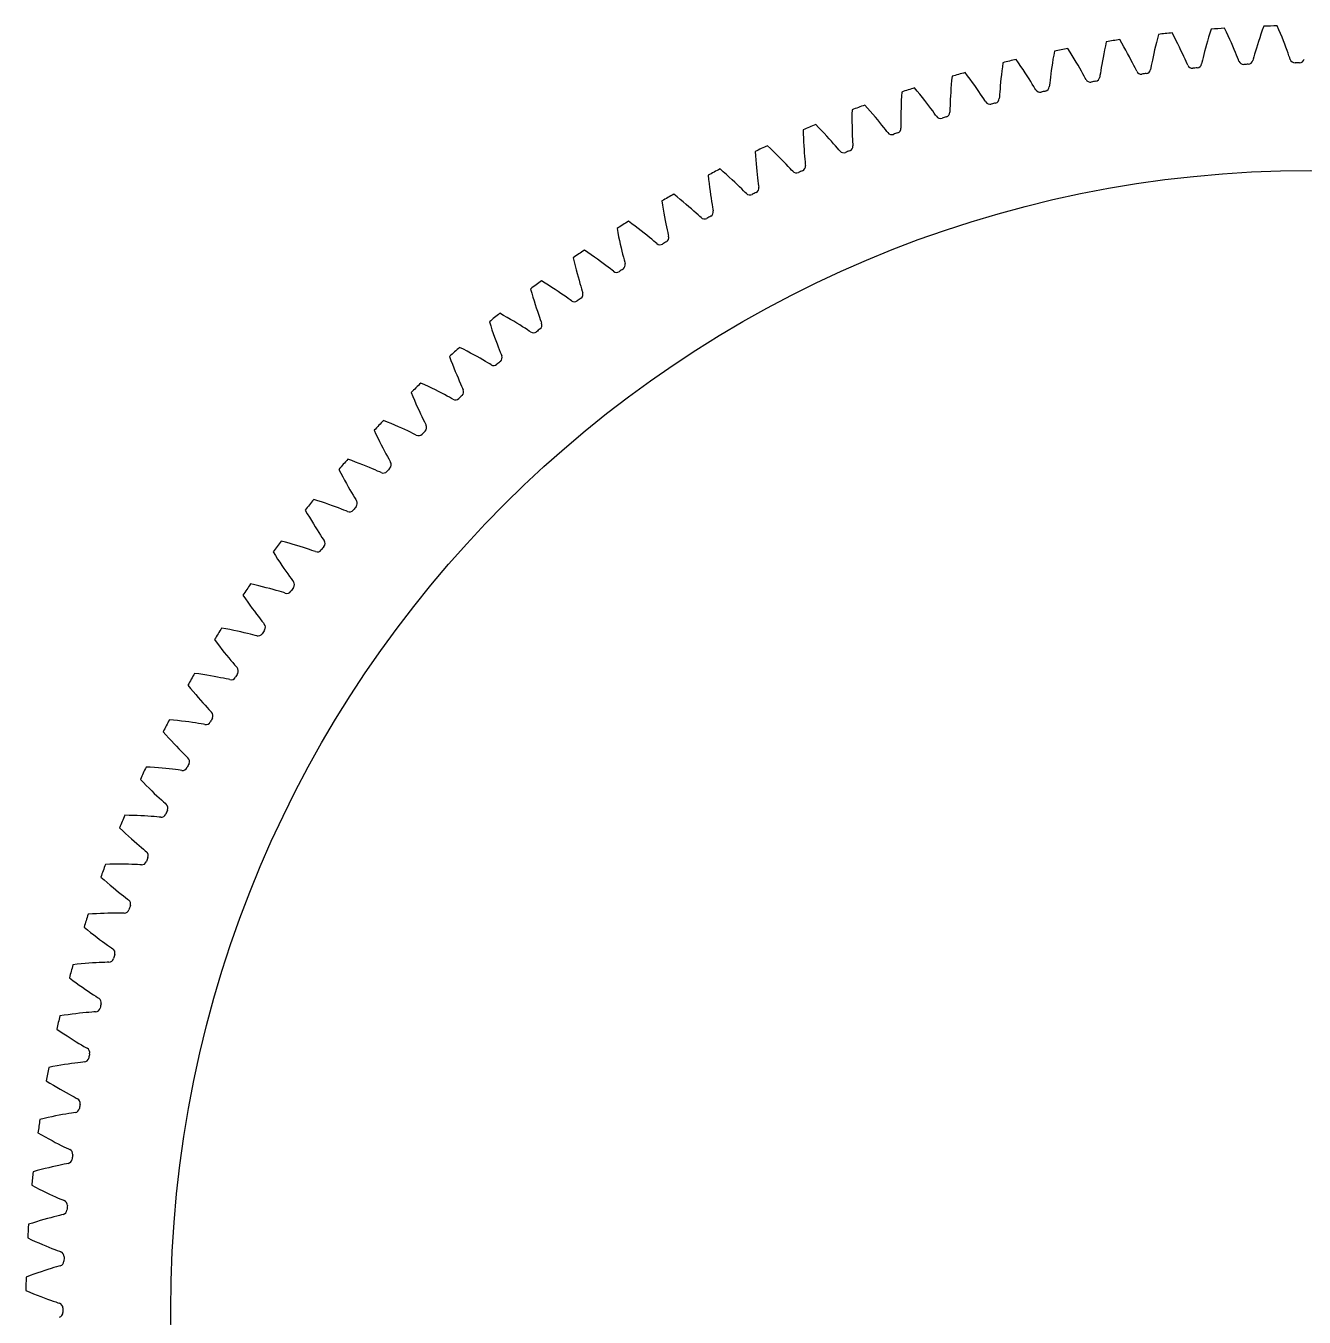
# Model space of a CAD drawing. Header units: millimetres. Extents: x -77 to 78, y -77 to 77.
# Drawn here: x -77.5 to -0.4, y -0.4 to 77.5 of the extents above; entities that cross this region are included whole.
import ezdxf

# ---------------------------------------------------------------- set-up
doc = ezdxf.new("R2010")
doc.units = ezdxf.units.MM

msp = doc.modelspace()

# ---------------------------------------------------------------- linework, layer by layer
at = {"layer": 'bore'}
msp.add_circle((0, 0), 68.75, dxfattribs=at)
at = {"layer": 'thin_ring_external'}
for p, q in [((-5.973246, 77.269466), (-6.049161, 77.025218)), ((-5.046201, 77.097421), (-5.15632, 77.328277)), ((-2.881789, 77.208625), (-2.9628, 76.974808)), ((-2.79591, 77.449551), (-2.881789, 77.208625)), ((-1.87671, 77.239591), (-1.977258, 77.474773)), ((-1.781459, 77.011205), (-1.87671, 77.239591)), ((-12.292361, 76.518938), (-12.347982, 76.269285)), ((-11.354327, 76.423529), (-11.483014, 76.644572)), ((-11.231732, 76.208579), (-11.354327, 76.423529)), ((-9.267889, 76.472254), (-9.325217, 76.240619)), ((-9.206334, 76.711928), (-9.267889, 76.472254)), ((-9.14051, 76.959087), (-9.206334, 76.711928)), ((-8.207184, 76.825247), (-8.326687, 77.051387)), ((-8.093517, 76.605446), (-8.207184, 76.825247)), ((-7.98577, 76.392533), (-8.093517, 76.605446)), ((-7.884065, 76.187171), (-7.98577, 76.392533)), ((-6.249532, 76.338633), (-6.307202, 76.127441)), ((-6.187294, 76.559187), (-6.249532, 76.338633)), ((-6.120505, 76.788272), (-6.187294, 76.559187)), ((-6.049161, 77.025218), (-6.120505, 76.788272)), ((-4.941654, 76.873138), (-5.046201, 77.097421)), ((-4.84274, 76.655982), (-4.941654, 76.873138)), ((-4.749551, 76.446617), (-4.84274, 76.655982)), ((-4.662226, 76.245863), (-4.749551, 76.446617)), ((-3.110178, 76.530845), (-3.17647, 76.322199)), ((-3.038938, 76.748658), (-3.110178, 76.530845)), ((-2.9628, 76.974808), (-3.038938, 76.748658)), ((-1.691543, 76.790171), (-1.781459, 77.011205)), ((-1.607029, 76.577157), (-1.691543, 76.790171)), ((-1.528019, 76.372987), (-1.607029, 76.577157)), ((-1.454675, 76.178711), (-1.528019, 76.372987)), ((-15.468809, 75.698035), (-15.510494, 75.454118)), ((-15.423484, 75.949761), (-15.468809, 75.698035)), ((-14.482324, 75.892943), (-14.619977, 76.108516)), ((-14.351007, 75.683208), (-14.482324, 75.892943)), ((-14.226157, 75.479852), (-14.351007, 75.683208)), ((-12.49135, 75.568576), (-12.531498, 75.353365)), ((-12.447415, 75.793493), (-12.49135, 75.568576)), ((-12.399646, 76.027285), (-12.447415, 75.793493)), ((-12.347982, 76.269285), (-12.399646, 76.027285)), ((-11.115335, 76.00027), (-11.231732, 76.208579)), ((-11.005284, 75.799256), (-11.115335, 76.00027)), ((-10.901783, 75.606343), (-11.005284, 75.799256)), ((-10.805121, 75.422553), (-10.901783, 75.606343)), ((-9.472058, 75.601536), (-9.512572, 75.410779)), ((-9.427298, 75.804314), (-9.472058, 75.601536)), ((-9.378348, 76.017696), (-9.427298, 75.804314)), ((-9.325217, 76.240619), (-9.378348, 76.017696)), ((-7.788571, 75.990172), (-7.884065, 76.187171)), ((-7.699536, 75.802568), (-7.788571, 75.990172)), ((-7.617331, 75.625729), (-7.699536, 75.802568)), ((-7.54254, 75.461588), (-7.617331, 75.625729)), ((-6.451917, 75.562649), (-6.489879, 75.404547)), ((-6.40856, 75.737738), (-6.451917, 75.562649)), ((-6.360248, 75.926671), (-6.40856, 75.737738)), ((-6.307202, 76.127441), (-6.360248, 75.926671)), ((-4.580968, 76.054762), (-4.662226, 76.245863)), ((-4.506092, 75.874698), (-4.580968, 76.054762)), ((-4.438103, 75.707625), (-4.506092, 75.874698)), ((-4.377886, 75.556591), (-4.438103, 75.707625)), ((-3.388671, 75.607415), (-3.42576, 75.473589)), ((-3.34425, 75.763825), (-3.388671, 75.607415)), ((-3.293742, 75.936986), (-3.34425, 75.763825)), ((-3.237714, 76.123777), (-3.293742, 75.936986)), ((-3.17647, 76.322199), (-3.237714, 76.123777)), ((-1.387255, 75.995724), (-1.454675, 76.178711)), ((-1.326182, 75.826001), (-1.387255, 75.995724)), ((-1.272217, 75.672622), (-1.326182, 75.826001)), ((-1.22696, 75.541333), (-1.272217, 75.672622)), ((-18.563552, 74.99914), (-18.595188, 74.753718)), ((-18.5286, 75.252515), (-18.563552, 74.99914)), ((-17.585901, 75.234384), (-17.732288, 75.444125)), ((-17.446084, 75.030217), (-17.585901, 75.234384)), ((-17.31299, 74.832159), (-17.446084, 75.030217)), ((-17.186819, 74.640852), (-17.31299, 74.832159)), ((-15.583288, 74.99203), (-15.614567, 74.775352)), ((-15.548625, 75.218561), (-15.583288, 74.99203)), ((-15.510494, 75.454118), (-15.548625, 75.218561)), ((-14.107946, 75.283526), (-14.226157, 75.479852)), ((-13.996612, 75.095026), (-14.107946, 75.283526)), ((-13.892486, 74.915359), (-13.996612, 75.095026)), ((-13.79605, 74.74586), (-13.892486, 74.915359)), ((-12.600543, 74.95666), (-12.62939, 74.778605)), ((-12.567895, 75.14892), (-12.600543, 74.95666)), ((-12.531498, 75.353365), (-12.567895, 75.14892)), ((-10.715725, 75.249238), (-10.805121, 75.422553)), ((-10.634258, 75.088306), (-10.715725, 75.249238)), ((-10.561853, 74.942722), (-10.634258, 75.088306)), ((-10.500805, 74.817989), (-10.561853, 74.942722)), ((-10.458419, 74.732765), (-10.500805, 74.817989)), ((-9.606128, 74.938113), (-9.624533, 74.844726)), ((-9.580143, 75.074531), (-9.606128, 74.938113)), ((-9.548704, 75.234058), (-9.580143, 75.074531)), ((-9.512572, 75.410779), (-9.548704, 75.234058)), ((-7.476173, 75.313154), (-7.54254, 75.461588)), ((-7.420297, 75.18602), (-7.476173, 75.313154)), ((-7.381446, 75.099127), (-7.420297, 75.18602)), ((-6.521442, 75.269311), (-6.543666, 75.176759)), ((-6.489879, 75.404547), (-6.521442, 75.269311)), ((-4.327277, 75.42727), (-4.377886, 75.556591)), ((-4.292026, 75.338856), (-4.327277, 75.42727)), ((-3.42576, 75.473589), (-3.451765, 75.382027)), ((-1.195368, 75.451546), (-1.22696, 75.541333)), ((-21.626993, 74.17378), (-21.648526, 73.927266)), ((-21.602473, 74.428376), (-21.626993, 74.17378)), ((-20.659824, 74.448964), (-20.814699, 74.652517)), ((-20.511743, 74.250709), (-20.659824, 74.448964)), ((-20.37063, 74.058282), (-20.511743, 74.250709)), ((-20.236711, 73.872316), (-20.37063, 74.058282)), ((-18.671307, 74.071252), (-18.690808, 73.86451)), ((-18.64895, 74.289031), (-18.671307, 74.071252)), ((-18.623616, 74.516794), (-18.64895, 74.289031)), ((-18.595188, 74.753718), (-18.623616, 74.516794)), ((-17.06784, 74.457081), (-17.186819, 74.640852)), ((-16.956426, 74.28184), (-17.06784, 74.457081)), ((-16.853112, 74.116444), (-16.956426, 74.28184)), ((-16.758717, 73.962738), (-16.853112, 74.116444)), ((-15.707025, 74.035489), (-15.72173, 73.897399)), ((-15.688779, 74.197058), (-15.707025, 74.035489)), ((-15.667268, 74.376148), (-15.688779, 74.197058)), ((-15.64254, 74.569586), (-15.667268, 74.376148)), ((-15.614567, 74.775352), (-15.64254, 74.569586)), ((-13.708045, 74.588409), (-13.79605, 74.74586)), ((-13.629724, 74.445919), (-13.708045, 74.588409)), ((-13.563607, 74.323798), (-13.629724, 74.445919)), ((-13.517757, 74.240386), (-13.563607, 74.323798)), ((-12.674615, 74.480552), (-12.68917, 74.386488)), ((-12.654253, 74.617921), (-12.674615, 74.480552)), ((-12.62939, 74.778605), (-12.654253, 74.617921)), ((-24.653965, 73.223347), (-24.66536, 72.976156)), ((-24.639918, 73.478735), (-24.653965, 73.223347)), ((-23.69891, 73.538005), (-23.862011, 73.735029)), ((-23.542814, 73.345997), (-23.69891, 73.538005)), ((-23.39392, 73.159526), (-23.542814, 73.345997)), ((-21.696562, 73.24225), (-21.707559, 73.034882)), ((-21.683165, 73.460764), (-21.696562, 73.24225)), ((-21.667203, 73.689375), (-21.683165, 73.460764)), ((-21.648526, 73.927266), (-21.667203, 73.689375)), ((-20.110287, 73.693584), (-20.236711, 73.872316)), ((-19.991773, 73.523066), (-20.110287, 73.693584)), ((-19.881755, 73.36205), (-19.991773, 73.523066)), ((-19.78113, 73.21235), (-19.881755, 73.36205)), ((-18.733311, 73.328216), (-18.742335, 73.189639)), ((-18.721714, 73.490398), (-18.733311, 73.328216)), ((-18.707573, 73.67022), (-18.721714, 73.490398)), ((-18.690808, 73.86451), (-18.707573, 73.67022)), ((-16.674612, 73.823584), (-16.758717, 73.962738)), ((-16.603537, 73.704281), (-16.674612, 73.823584)), ((-16.554302, 73.622821), (-16.603537, 73.704281)), ((-15.72173, 73.897399), (-15.732411, 73.802818)), ((-26.698034, 72.503045), (-26.869086, 72.693206)), ((-26.534187, 72.317607), (-26.698034, 72.503045)), ((-24.680817, 72.508625), (-24.685232, 72.289746)), ((-24.674255, 72.737699), (-24.680817, 72.508625)), ((-24.66536, 72.976156), (-24.674255, 72.737699)), ((-23.252479, 72.979214), (-23.39392, 73.159526)), ((-23.118824, 72.805824), (-23.252479, 72.979214)), ((-22.993409, 72.640315), (-23.118824, 72.805824)), ((-22.876874, 72.483952), (-22.993409, 72.640315)), ((-22.770187, 72.338508), (-22.876874, 72.483952)), ((-21.728009, 72.497296), (-21.731336, 72.358465)), ((-21.72308, 72.659817), (-21.728009, 72.497296)), ((-21.716333, 72.840068), (-21.72308, 72.659817)), ((-21.707559, 73.034882), (-21.716333, 72.840068)), ((-19.691383, 73.076766), (-19.78113, 73.21235)), ((-19.615469, 72.960481), (-19.691383, 73.076766)), ((-19.562932, 72.881111), (-19.615469, 72.960481)), ((-18.742335, 73.189639), (-18.749124, 73.094699)), ((-27.639366, 72.149442), (-27.640602, 71.901992)), ((-27.640602, 71.901992), (-27.6397, 71.66337)), ((-27.635816, 72.405191), (-27.639366, 72.149442)), ((-26.377762, 72.137406), (-26.534187, 72.317607)), ((-26.229038, 71.963053), (-26.377762, 72.137406)), ((-26.088378, 71.795296), (-26.229038, 71.963053)), ((-25.956273, 71.635075), (-26.088378, 71.795296)), ((-24.687706, 72.082101), (-24.688475, 71.887091)), ((-24.688475, 71.887091), (-24.687816, 71.706715)), ((-24.687816, 71.706715), (-24.686068, 71.544128)), ((-24.685232, 72.289746), (-24.687706, 72.082101)), ((-22.674949, 72.206724), (-22.770187, 72.338508)), ((-22.594326, 72.093653), (-22.674949, 72.206724)), ((-22.538574, 72.016507), (-22.594326, 72.093653)), ((-21.731336, 72.358465), (-21.734221, 72.263326)), ((-30.585113, 71.209556), (-30.57816, 70.953877)), ((-30.57816, 70.953877), (-30.569237, 70.706585)), ((-29.652139, 71.345828), (-29.830854, 71.528806)), ((-29.480817, 71.167273), (-29.652139, 71.345828)), ((-29.317126, 70.993646), (-29.480817, 71.167273)), ((-29.161369, 70.825547), (-29.317126, 70.993646)), ((-27.6397, 71.66337), (-27.636852, 71.434221)), ((-27.636852, 71.434221), (-27.632277, 71.215345)), ((-27.632277, 71.215345), (-27.626224, 71.007773)), ((-27.626224, 71.007773), (-27.618987, 70.812896)), ((-25.833417, 71.483629), (-25.956273, 71.635075)), ((-25.720849, 71.342688), (-25.833417, 71.483629)), ((-25.620281, 71.214925), (-25.720849, 71.342688)), ((-25.535084, 71.10526), (-25.620281, 71.214925)), ((-25.476211, 71.030468), (-25.535084, 71.10526)), ((-24.686068, 71.544128), (-24.683692, 71.405278)), ((-24.683692, 71.405278), (-24.68267, 71.310101)), ((-32.556244, 70.068306), (-32.742321, 70.243793)), ((-30.569237, 70.706585), (-30.558538, 70.468201)), ((-30.558538, 70.468201), (-30.546285, 70.239362)), ((-30.546285, 70.239362), (-30.532728, 70.020858)), ((-29.01394, 70.663706), (-29.161369, 70.825547)), ((-28.875369, 70.509043), (-29.01394, 70.663706)), ((-28.746399, 70.362768), (-28.875369, 70.509043)), ((-28.628139, 70.226568), (-28.746399, 70.362768)), ((-28.522411, 70.103041), (-28.628139, 70.226568)), ((-27.618987, 70.812896), (-27.610923, 70.632699)), ((-27.610923, 70.632699), (-27.602502, 70.470321)), ((-27.602502, 70.470321), (-27.594427, 70.331686)), ((-27.594427, 70.331686), (-27.589498, 70.23663)), ((-33.482836, 69.893846), (-33.465393, 69.638667)), ((-33.465393, 69.638667), (-33.446324, 69.39195)), ((-33.446324, 69.39195), (-33.425848, 69.154207)), ((-32.377736, 69.896935), (-32.556244, 70.068306)), ((-32.207055, 69.730175), (-32.377736, 69.896935)), ((-32.044528, 69.568612), (-32.207055, 69.730175)), ((-31.890579, 69.41296), (-32.044528, 69.568612)), ((-31.745775, 69.264117), (-31.890579, 69.41296)), ((-30.532728, 70.020858), (-30.518158, 69.81371)), ((-30.518158, 69.81371), (-30.502926, 69.619294)), ((-30.502926, 69.619294), (-30.487471, 69.43958)), ((-30.487471, 69.43958), (-30.472391, 69.277685)), ((-28.432783, 69.996966), (-28.522411, 70.103041)), ((-28.37089, 69.924654), (-28.432783, 69.996966)), ((-35.405451, 68.672633), (-35.598576, 68.840333)), ((-35.220058, 68.508735), (-35.405451, 68.672633)), ((-33.425848, 69.154207), (-33.40421, 68.926064)), ((-33.40421, 68.926064), (-33.381694, 68.7083)), ((-33.381694, 68.7083), (-33.358632, 68.501926)), ((-31.610908, 69.12326), (-31.745775, 69.264117)), ((-31.487156, 68.99203), (-31.610908, 69.12326)), ((-31.376446, 68.872948), (-31.487156, 68.99203)), ((-31.282538, 68.770642), (-31.376446, 68.872948)), ((-31.217728, 68.700932), (-31.282538, 68.770642)), ((-30.472391, 69.277685), (-30.458631, 69.139498)), ((-30.458631, 69.139498), (-30.449804, 69.044725)), ((-36.3241, 68.460278), (-36.296195, 68.206031)), ((-36.296195, 68.206031), (-36.267014, 67.960305)), ((-36.267014, 67.960305), (-36.236794, 67.723603)), ((-35.042675, 68.349123), (-35.220058, 68.508735)), ((-34.873652, 68.194368), (-35.042675, 68.349123)), ((-34.713442, 68.045168), (-34.873652, 68.194368)), ((-34.56265, 67.902396), (-34.713442, 68.045168)), ((-34.422114, 67.767195), (-34.56265, 67.902396)), ((-33.358632, 68.501926), (-33.335431, 68.308298)), ((-33.335431, 68.308298), (-33.312611, 68.129371)), ((-33.312611, 68.129371), (-33.290896, 67.968232)), ((-33.290896, 67.968232), (-33.271475, 67.830726)), ((-33.271475, 67.830726), (-33.258764, 67.736395)), ((-38.194958, 67.161162), (-38.394804, 67.320792)), ((-38.002992, 67.005014), (-38.194958, 67.161162)), ((-37.819205, 66.852819), (-38.002992, 67.005014)), ((-36.236794, 67.723603), (-36.205808, 67.49654)), ((-36.205808, 67.49654), (-36.174371, 67.279885)), ((-36.174371, 67.279885), (-36.142856, 67.074631)), ((-36.142856, 67.074631), (-36.111724, 66.88212)), ((-34.293079, 67.641156), (-34.422114, 67.767195)), ((-34.177573, 67.526719), (-34.293079, 67.641156)), ((-34.079544, 67.428355), (-34.177573, 67.526719)), ((-34.011927, 67.361365), (-34.079544, 67.428355)), ((-39.104114, 66.911272), (-39.065794, 66.658385)), ((-39.065794, 66.658385), (-39.026549, 66.414063)), ((-39.026549, 66.414063), (-38.986637, 66.178802)), ((-37.643971, 66.705134), (-37.819205, 66.852819)), ((-37.477771, 66.562637), (-37.643971, 66.705134)), ((-37.321244, 66.426176), (-37.477771, 66.562637)), ((-37.175276, 66.296858), (-37.321244, 66.426176)), ((-37.041175, 66.176223), (-37.175276, 66.296858)), ((-36.111724, 66.88212), (-36.081578, 66.70428)), ((-36.081578, 66.70428), (-36.053266, 66.544168)), ((-36.053266, 66.544168), (-36.028216, 66.407575)), ((-36.028216, 66.407575), (-36.011643, 66.313846)), ((-40.920058, 65.536443), (-41.12629, 65.687733)), ((-40.721844, 65.388308), (-40.920058, 65.536443)), ((-38.986637, 66.178802), (-38.946355, 65.953203)), ((-38.946355, 65.953203), (-38.906049, 65.738021)), ((-38.906049, 65.738021), (-38.866134, 65.534234)), ((-38.866134, 65.534234), (-38.827126, 65.343163)), ((-36.921068, 66.066625), (-37.041175, 66.176223)), ((-36.819085, 65.972369), (-36.921068, 66.066625)), ((-36.748774, 65.908211), (-36.819085, 65.972369)), ((-41.818189, 65.249437), (-41.769519, 64.998337)), ((-41.769519, 64.998337), (-41.720276, 64.755833)), ((-41.720276, 64.755833), (-41.670739, 64.522408)), ((-40.531964, 65.243786), (-40.721844, 65.388308)), ((-40.350815, 65.10342), (-40.531964, 65.243786)), ((-40.178904, 64.967866), (-40.350815, 65.10342)), ((-40.016907, 64.837947), (-40.178904, 64.967866)), ((-39.865753, 64.714731), (-40.016907, 64.837947)), ((-39.726812, 64.599703), (-39.865753, 64.714731)), ((-38.827126, 65.343163), (-38.789703, 65.166711)), ((-38.789703, 65.166711), (-38.754842, 65.007896)), ((-38.754842, 65.007896), (-38.724205, 64.872447)), ((-38.724205, 64.872447), (-38.703798, 64.779477)), ((-43.576159, 63.801214), (-43.788428, 63.94391)), ((-41.670739, 64.522408), (-41.621229, 64.298653)), ((-41.621229, 64.298653), (-41.572123, 64.085307)), ((-41.572123, 64.085307), (-41.523875, 63.883331)), ((-41.523875, 63.883331), (-41.477055, 63.694022)), ((-39.602307, 64.495128), (-39.726812, 64.599703)), ((-39.496539, 64.405138), (-39.602307, 64.495128)), ((-39.423654, 64.343921), (-39.496539, 64.405138)), ((-44.461749, 63.477578), (-44.402811, 63.228687)), ((-44.402811, 63.228687), (-44.343654, 62.988409)), ((-43.37203, 63.661341), (-43.576159, 63.801214)), ((-43.176376, 63.524737), (-43.37203, 63.661341)), ((-42.989617, 63.391926), (-43.176376, 63.524737)), ((-42.812287, 63.263545), (-42.989617, 63.391926)), ((-42.645092, 63.140386), (-42.812287, 63.263545)), ((-42.489006, 63.023479), (-42.645092, 63.140386)), ((-41.477055, 63.694022), (-41.43242, 63.519255)), ((-41.43242, 63.519255), (-41.391068, 63.362006)), ((-41.391068, 63.362006), (-41.354896, 63.227929)), ((-41.354896, 63.227929), (-41.33069, 63.135875)), ((-44.343654, 62.988409), (-44.284575, 62.757215)), ((-44.284575, 62.757215), (-44.225921, 62.535681)), ((-44.225921, 62.535681), (-44.168097, 62.324531)), ((-44.168097, 62.324531), (-44.111598, 62.124706)), ((-42.345461, 62.914253), (-42.489006, 63.023479)), ((-42.216767, 62.814878), (-42.345461, 62.914253)), ((-42.107394, 62.729306), (-42.216767, 62.814878)), ((-42.032057, 62.671132), (-42.107394, 62.729306)), ((-47.030336, 61.598681), (-46.96123, 61.352419)), ((-46.15878, 61.958402), (-46.376728, 62.092263)), ((-45.94908, 61.827028), (-46.15878, 61.958402)), ((-45.747984, 61.698571), (-45.94908, 61.827028)), ((-45.555929, 61.57354), (-45.747984, 61.698571)), ((-45.373478, 61.452547), (-45.555929, 61.57354)), ((-44.111598, 62.124706), (-44.057045, 61.937479)), ((-44.057045, 61.937479), (-44.005273, 61.764692)), ((-44.005273, 61.764692), (-43.9575, 61.609273)), ((-43.9575, 61.609273), (-43.915854, 61.476794)), ((-46.96123, 61.352419), (-46.892258, 61.114773)), ((-46.892258, 61.114773), (-46.823738, 60.886199)), ((-46.823738, 60.886199), (-46.756038, 60.66726)), ((-45.201367, 61.336356), (-45.373478, 61.452547)), ((-45.040614, 61.225956), (-45.201367, 61.336356)), ((-44.892705, 61.122715), (-45.040614, 61.225956)), ((-44.76004, 61.028707), (-44.892705, 61.122715)), ((-44.647246, 60.947697), (-44.76004, 61.028707)), ((-44.569584, 60.892666), (-44.647246, 60.947697)), ((-43.915854, 61.476794), (-43.887888, 61.385812)), ((-48.663567, 60.011114), (-48.886827, 60.135914)), ((-48.44865, 59.88846), (-48.663567, 60.011114)), ((-46.756038, 60.66726), (-46.689594, 60.458662)), ((-46.689594, 60.458662), (-46.624938, 60.261325)), ((-46.624938, 60.261325), (-46.562745, 60.076496)), ((-46.562745, 60.076496), (-46.503922, 59.90598)), ((-49.51962, 59.615914), (-49.440462, 59.372698)), ((-49.440462, 59.372698), (-49.361791, 59.138083)), ((-48.242449, 59.768367), (-48.44865, 59.88846)), ((-48.045424, 59.651326), (-48.242449, 59.768367)), ((-47.858159, 59.537926), (-48.045424, 59.651326)), ((-47.681423, 59.428899), (-47.858159, 59.537926)), ((-47.516273, 59.325192), (-47.681423, 59.428899)), ((-47.36425, 59.22811), (-47.516273, 59.325192)), ((-47.227838, 59.139628), (-47.36425, 59.22811)), ((-46.503922, 59.90598), (-46.449809, 59.752653)), ((-46.449809, 59.752653), (-46.402759, 59.621995)), ((-46.402759, 59.621995), (-46.371082, 59.532238)), ((-49.361791, 59.138083), (-49.283945, 58.912515)), ((-49.283945, 58.912515), (-49.207313, 58.69654)), ((-49.207313, 58.69654), (-49.132362, 58.490846)), ((-49.132362, 58.490846), (-49.059659, 58.296329)), ((-47.111813, 59.063318), (-47.227838, 59.139628)), ((-47.031957, 59.011521), (-47.111813, 59.063318)), ((-51.086296, 57.962634), (-51.314492, 58.078162)), ((-50.866525, 57.848906), (-51.086296, 57.962634)), ((-50.655568, 57.737381), (-50.866525, 57.848906)), ((-50.453903, 57.628527), (-50.655568, 57.737381)), ((-49.059659, 58.296329), (-48.98993, 58.11421)), ((-48.98993, 58.11421), (-48.924156, 57.946252)), ((-48.924156, 57.946252), (-48.863793, 57.795276)), ((-48.863793, 57.795276), (-48.811419, 57.666661)), ((-48.811419, 57.666661), (-48.776084, 57.57828)), ((-51.925403, 57.532622), (-51.836326, 57.29286)), ((-51.836326, 57.29286), (-51.748089, 57.061673)), ((-51.748089, 57.061673), (-51.661048, 56.839492)), ((-50.26214, 57.522911), (-50.453903, 57.628527)), ((-50.081078, 57.421231), (-50.26214, 57.522911)), ((-49.911809, 57.324392), (-50.081078, 57.421231)), ((-49.755929, 57.233633), (-49.911809, 57.324392)), ((-49.615998, 57.150827), (-49.755929, 57.233633)), ((-49.496939, 57.079344), (-49.615998, 57.150827)), ((-49.415024, 57.030869), (-49.496939, 57.079344)), ((-51.661048, 56.839492), (-51.575614, 56.626845)), ((-51.575614, 56.626845), (-51.492281, 56.424401)), ((-51.492281, 56.424401), (-51.411653, 56.233033)), ((-51.411653, 56.233033), (-51.334506, 56.05393)), ((-54.243627, 55.352316), (-54.144782, 55.116414)), ((-53.422882, 55.816415), (-53.655628, 55.922478)), ((-53.198627, 55.711806), (-53.422882, 55.816415)), ((-52.983269, 55.609036), (-53.198627, 55.711806)), ((-52.777306, 55.508554), (-52.983269, 55.609036)), ((-52.581368, 55.410899), (-52.777306, 55.508554)), ((-52.396284, 55.316739), (-52.581368, 55.410899)), ((-52.223182, 55.22693), (-52.396284, 55.316739)), ((-51.334506, 56.05393), (-51.261892, 55.888815)), ((-51.261892, 55.888815), (-51.195382, 55.740444)), ((-51.195382, 55.740444), (-51.137772, 55.614087)), ((-51.137772, 55.614087), (-51.098838, 55.527231)), ((-54.144782, 55.116414), (-54.047129, 54.889045)), ((-54.047129, 54.889045), (-53.951039, 54.670624)), ((-53.951039, 54.670624), (-53.856947, 54.461664)), ((-52.063707, 55.142648), (-52.223182, 55.22693)), ((-51.920495, 55.065656), (-52.063707, 55.142648)), ((-51.798601, 54.999121), (-51.920495, 55.065656)), ((-51.714765, 54.954051), (-51.798601, 54.999121)), ((-53.856947, 54.461664), (-53.765372, 54.262812)), ((-53.765372, 54.262812), (-53.676956, 54.074916)), ((-53.676956, 54.074916), (-53.592521, 53.89913)), ((-53.592521, 53.89913), (-53.51319, 53.737136)), ((-56.470384, 53.078675), (-56.361938, 52.847029)), ((-55.669385, 53.576078), (-55.906289, 53.672496)), ((-55.441025, 53.480764), (-55.669385, 53.576078)), ((-55.221629, 53.386921), (-55.441025, 53.480764)), ((-55.011714, 53.29498), (-55.221629, 53.386921)), ((-54.811932, 53.205452), (-55.011714, 53.29498)), ((-54.623138, 53.118969), (-54.811932, 53.205452)), ((-54.446495, 53.036344), (-54.623138, 53.118969)), ((-54.283695, 52.958679), (-54.446495, 53.036344)), ((-53.51319, 53.737136), (-53.440644, 53.591621)), ((-53.440644, 53.591621), (-53.377895, 53.467735)), ((-53.377895, 53.467735), (-53.335428, 53.382551)), ((-56.361938, 52.847029), (-56.255032, 52.623861)), ((-56.255032, 52.623861), (-56.150056, 52.409569)), ((-56.150056, 52.409569), (-56.047464, 52.204648)), ((-56.047464, 52.204648), (-55.947803, 52.009723)), ((-54.137443, 52.887632), (-54.283695, 52.958679)), ((-54.01292, 52.826158), (-54.137443, 52.887632)), ((-53.927304, 52.784567), (-54.01292, 52.826158)), ((-55.947803, 52.009723), (-55.851748, 51.825615)), ((-55.851748, 51.825615), (-55.760167, 51.653445)), ((-55.760167, 51.653445), (-55.674252, 51.494844)), ((-55.674252, 51.494844), (-55.595793, 51.35243)), ((-58.60192, 50.71553), (-58.484055, 50.488532)), ((-57.822017, 51.245399), (-58.06268, 51.332009)), ((-57.589936, 51.159541), (-57.822017, 51.245399)), ((-57.366872, 51.074785), (-57.589936, 51.159541)), ((-57.153359, 50.991539), (-57.366872, 51.074785)), ((-56.950071, 50.910288), (-57.153359, 50.991539)), ((-56.757886, 50.83163), (-56.950071, 50.910288)), ((-56.577999, 50.756325), (-56.757886, 50.83163)), ((-56.412147, 50.68541), (-56.577999, 50.756325)), ((-56.263102, 50.620427), (-56.412147, 50.68541)), ((-55.595793, 51.35243), (-55.528011, 51.231225)), ((-55.528011, 51.231225), (-55.482082, 51.147856)), ((-58.484055, 50.488532), (-58.368077, 50.269941)), ((-58.368077, 50.269941), (-58.254391, 50.060139)), ((-58.254391, 50.060139), (-58.143473, 49.859603)), ((-58.143473, 49.859603), (-58.035894, 49.668935)), ((-56.13616, 50.564117), (-56.263102, 50.620427)), ((-56.048909, 50.526077), (-56.13616, 50.564117)), ((-58.035894, 49.668935), (-57.932361, 49.488925)), ((-57.932361, 49.488925), (-57.833789, 49.32066)), ((-57.833789, 49.32066), (-57.741434, 49.16572)), ((-57.741434, 49.16572), (-57.657195, 49.026647)), ((-59.877147, 48.828309), (-60.121164, 48.904966)), ((-59.641738, 48.752051), (-59.877147, 48.828309)), ((-59.415382, 48.676524), (-59.641738, 48.752051)), ((-59.198632, 48.602114), (-59.415382, 48.676524)), ((-58.992179, 48.529278), (-59.198632, 48.602114)), ((-58.796926, 48.458576), (-58.992179, 48.529278)), ((-58.6141, 48.390721), (-58.796926, 48.458576)), ((-58.445477, 48.326675), (-58.6141, 48.390721)), ((-58.293889, 48.267865), (-58.445477, 48.326675)), ((-57.657195, 49.026647), (-57.584494, 48.908327)), ((-57.584494, 48.908327), (-57.535181, 48.826914)), ((-60.634639, 48.266867), (-60.507554, 48.0449)), ((-60.507554, 48.0449), (-60.3827, 47.831254)), ((-60.3827, 47.831254), (-60.260497, 47.626297)), ((-60.260497, 47.626297), (-60.141439, 47.430484)), ((-58.164742, 48.216814), (-58.293889, 48.267865)), ((-58.076003, 48.182388), (-58.164742, 48.216814)), ((-60.141439, 47.430484), (-60.026123, 47.244393)), ((-60.026123, 47.244393), (-59.915286, 47.068786)), ((-59.915286, 47.068786), (-59.809889, 46.904709)), ((-59.809889, 46.904709), (-59.711252, 46.753691)), ((-59.711252, 46.753691), (-59.621374, 46.618194)), ((-61.831312, 46.328883), (-62.07827, 46.395457)), ((-61.59297, 46.262354), (-61.831312, 46.328883)), ((-61.363704, 46.196184), (-61.59297, 46.262354)), ((-61.144082, 46.130736), (-61.363704, 46.196184)), ((-60.934813, 46.066437), (-61.144082, 46.130736)), ((-60.736822, 46.003811), (-60.934813, 46.066437)), ((-60.551364, 45.943518), (-60.736822, 46.003811)), ((-59.621374, 46.618194), (-59.543877, 46.502959)), ((-59.543877, 46.502959), (-59.491263, 46.423639)), ((-62.565115, 45.736816), (-62.429024, 45.520253)), ((-62.429024, 45.520253), (-62.295504, 45.311914)), ((-62.295504, 45.311914), (-62.164989, 45.112147)), ((-60.380253, 45.886449), (-60.551364, 45.943518)), ((-60.226379, 45.833913), (-60.380253, 45.886449)), ((-60.095245, 45.788207), (-60.226379, 45.833913)), ((-60.005168, 45.757453), (-60.095245, 45.788207)), ((-62.164989, 45.112147), (-62.037993, 44.921386)), ((-62.037993, 44.921386), (-61.915134, 44.740186)), ((-61.915134, 44.740186), (-61.797181, 44.569278)), ((-61.797181, 44.569278), (-61.685137, 44.409666)), ((-61.685137, 44.409666), (-61.580383, 44.262825)), ((-63.681215, 43.751336), (-63.930697, 43.807715)), ((-63.440342, 43.694649), (-63.681215, 43.751336)), ((-63.208554, 43.637947), (-63.440342, 43.694649)), ((-62.986429, 43.58157), (-63.208554, 43.637947)), ((-61.580383, 44.262825), (-61.485018, 44.131132)), ((-61.485018, 44.131132), (-61.402855, 44.019176)), ((-61.402855, 44.019176), (-61.347029, 43.942083)), ((-64.390092, 43.129642), (-64.245225, 42.918849)), ((-64.245225, 42.918849), (-64.103264, 42.716167)), ((-62.774697, 43.525917), (-62.986429, 43.58157)), ((-62.574302, 43.471472), (-62.774697, 43.525917)), ((-62.386525, 43.418845), (-62.574302, 43.471472)), ((-62.213216, 43.368849), (-62.386525, 43.418845)), ((-62.057314, 43.322674), (-62.213216, 43.368849)), ((-61.924415, 43.28239), (-62.057314, 43.322674)), ((-61.83315, 43.25536), (-61.924415, 43.28239)), ((-64.103264, 42.716167), (-63.964658, 42.521926)), ((-63.964658, 42.521926), (-63.829937, 42.336541)), ((-63.829937, 42.336541), (-63.699742, 42.160538)), ((-63.699742, 42.160538), (-63.574872, 41.994616)), ((-63.574872, 41.994616), (-63.45637, 41.839739)), ((-63.45637, 41.839739), (-63.345675, 41.697322)), ((-63.345675, 41.697322), (-63.244984, 41.569656)), ((-63.244984, 41.569656), (-63.158294, 41.461167)), ((-63.158294, 41.461167), (-63.09935, 41.386431)), ((-65.423737, 41.100015), (-65.675324, 41.146104)), ((-65.18074, 41.053264), (-65.423737, 41.100015)), ((-64.946819, 41.006126), (-65.18074, 41.053264)), ((-64.722567, 40.958916), (-64.946819, 41.006126)), ((-64.508729, 40.912003), (-64.722567, 40.958916)), ((-64.306267, 40.865831), (-64.508729, 40.912003)), ((-64.116488, 40.820957), (-64.306267, 40.865831)), ((-63.941272, 40.778118), (-64.116488, 40.820957)), ((-63.783606, 40.738383), (-63.941272, 40.778118)), ((-63.649165, 40.70359), (-63.783606, 40.738383)), ((-63.556868, 40.680329), (-63.649165, 40.70359)), ((-66.106493, 40.449742), (-65.953093, 40.245074)), ((-65.953093, 40.245074), (-65.802931, 40.048391)), ((-65.802931, 40.048391), (-65.656467, 39.860005)), ((-65.656467, 39.860005), (-65.514249, 39.680306)), ((-65.514249, 39.680306), (-65.376938, 39.509797)), ((-65.376938, 39.509797), (-65.245362, 39.349141)), ((-65.245362, 39.349141), (-65.1206, 39.19926)), ((-65.1206, 39.19926), (-65.004152, 39.061508)), ((-65.004152, 39.061508), (-64.898305, 38.938083)), ((-67.055939, 38.379389), (-67.309206, 38.415111)), ((-66.811228, 38.342654), (-67.055939, 38.379389)), ((-66.575569, 38.30516), (-66.811228, 38.342654)), ((-66.349568, 38.267196), (-66.575569, 38.30516)), ((-66.133984, 38.229102), (-66.349568, 38.267196)), ((-65.929798, 38.191281), (-66.133984, 38.229102)), ((-65.738336, 38.154236), (-65.929798, 38.191281)), ((-64.898305, 38.938083), (-64.807233, 38.833245)), ((-64.807233, 38.833245), (-64.745271, 38.760992)), ((-67.711423, 37.701634), (-67.54975, 37.503437)), ((-67.54975, 37.503437), (-67.391639, 37.313085)), ((-65.561509, 38.118627), (-65.738336, 38.154236)), ((-65.402345, 38.085398), (-65.561509, 38.118627)), ((-65.266589, 38.056154), (-65.402345, 38.085398)), ((-65.173414, 38.036702), (-65.266589, 38.056154)), ((-67.391639, 37.313085), (-67.237565, 37.13087)), ((-67.237565, 37.13087), (-67.088089, 36.957162)), ((-67.088089, 36.957162), (-66.943893, 36.792434)), ((-66.943893, 36.792434), (-66.805833, 36.637315)), ((-66.805833, 36.637315), (-66.675023, 36.492683)), ((-66.675023, 36.492683), (-66.553018, 36.359828)), ((-66.553018, 36.359828), (-66.442192, 36.240852)), ((-66.442192, 36.240852), (-66.346894, 36.139841)), ((-66.346894, 36.139841), (-66.282017, 36.070193)), ((-68.57507, 35.594048), (-68.829591, 35.619341)), ((-68.329057, 35.56739), (-68.57507, 35.594048)), ((-68.092058, 35.539602), (-68.329057, 35.56739)), ((-67.864689, 35.510949), (-68.092058, 35.539602)), ((-67.647722, 35.481738), (-67.864689, 35.510949)), ((-67.442155, 35.452332), (-67.647722, 35.481738)), ((-67.249335, 35.423179), (-67.442155, 35.452332)), ((-67.071195, 35.394859), (-67.249335, 35.423179)), ((-66.910801, 35.368193), (-67.071195, 35.394859)), ((-66.773958, 35.344546), (-66.910801, 35.368193)), ((-66.680064, 35.328936), (-66.773958, 35.344546)), ((-69.202176, 34.889953), (-69.032503, 34.69856)), ((-69.032503, 34.69856), (-68.86671, 34.51486)), ((-68.86671, 34.51486), (-68.705285, 34.339124)), ((-68.705285, 34.339124), (-68.548804, 34.171699)), ((-68.548804, 34.171699), (-68.397967, 34.01303)), ((-68.397967, 34.01303), (-68.253654, 33.863711)), ((-68.253654, 33.863711), (-68.117017, 33.72457)), ((-68.117017, 33.72457), (-67.98966, 33.596836)), ((-67.98966, 33.596836), (-67.874043, 33.482511)), ((-69.978569, 32.748686), (-70.233912, 32.763509)), ((-69.731668, 32.732152), (-69.978569, 32.748686)), ((-69.493728, 32.714117), (-69.731668, 32.732152)), ((-67.874043, 33.482511), (-67.774678, 33.385498)), ((-67.774678, 33.385498), (-67.706997, 33.318572)), ((-70.576239, 32.01944), (-70.398851, 31.835174)), ((-69.265374, 32.694823), (-69.493728, 32.714117)), ((-69.047391, 32.674543), (-69.265374, 32.694823)), ((-68.840791, 32.653602), (-69.047391, 32.674543)), ((-68.646935, 32.632389), (-68.840791, 32.653602)), ((-68.467783, 32.611407), (-68.646935, 32.632389)), ((-68.306429, 32.591348), (-68.467783, 32.611407)), ((-68.168731, 32.57334), (-68.306429, 32.591348)), ((-68.074275, 32.561598), (-68.168731, 32.57334)), ((-70.398851, 31.835174), (-70.225656, 31.658435)), ((-70.225656, 31.658435), (-70.057152, 31.489475)), ((-70.057152, 31.489475), (-69.893929, 31.328616)), ((-69.893929, 31.328616), (-69.736705, 31.176273)), ((-69.736705, 31.176273), (-69.586384, 31.033004)), ((-69.586384, 31.033004), (-69.444149, 30.899591)), ((-69.444149, 30.899591), (-69.311656, 30.777193)), ((-69.311656, 30.777193), (-69.191443, 30.667711)), ((-69.191443, 30.667711), (-69.088179, 30.574859)), ((-69.088179, 30.574859), (-69.017807, 30.510768)), ((-71.264067, 29.848103), (-71.519804, 29.852431)), ((-71.016696, 29.841719), (-71.264067, 29.848103)), ((-70.778216, 29.833468), (-71.016696, 29.841719)), ((-70.549263, 29.823566), (-70.778216, 29.833468)), ((-70.330631, 29.812252), (-70.549263, 29.823566)), ((-70.123345, 29.79981), (-70.330631, 29.812252)), ((-69.928782, 29.786575), (-70.123345, 29.79981)), ((-69.748919, 29.772965), (-69.928782, 29.786575)), ((-69.586878, 29.759548), (-69.748919, 29.772965)), ((-69.448557, 29.747208), (-69.586878, 29.759548)), ((-69.353698, 29.739354), (-69.448557, 29.747208)), ((-71.831294, 29.094934), (-71.646491, 28.918107)), ((-71.646491, 28.918107), (-71.466186, 28.748627)), ((-71.466186, 28.748627), (-71.290888, 28.586728)), ((-71.290888, 28.586728), (-71.121198, 28.432705)), ((-71.121198, 28.432705), (-70.957852, 28.286945)), ((-70.957852, 28.286945), (-70.801775, 28.149969)), ((-70.801775, 28.149969), (-70.654184, 28.022507)), ((-70.654184, 28.022507), (-70.516777, 27.905652)), ((-70.516777, 27.905652), (-70.392171, 27.801197)), ((-70.392171, 27.801197), (-70.285181, 27.712663)), ((-70.285181, 27.712663), (-70.212238, 27.651516)), ((-72.429398, 26.89719), (-72.685097, 26.891014)), ((-72.181974, 26.900967), (-72.429398, 26.89719)), ((-71.943356, 26.902514), (-72.181974, 26.900967)), ((-71.714189, 26.902019), (-71.943356, 26.902514)), ((-71.495277, 26.899691), (-71.714189, 26.902019)), ((-71.287655, 26.89577), (-71.495277, 26.899691)), ((-71.092713, 26.890533), (-71.287655, 26.89577)), ((-70.912443, 26.88432), (-71.092713, 26.890533)), ((-70.749988, 26.877566), (-70.912443, 26.88432)), ((-70.611276, 26.870915), (-70.749988, 26.877566)), ((-70.516175, 26.866962), (-70.611276, 26.870915)), ((-72.965225, 26.121368), (-72.773318, 25.952277)), ((-72.773318, 25.952277), (-72.586208, 25.790342)), ((-72.586208, 25.790342), (-72.40441, 25.635776)), ((-72.40441, 25.635776), (-72.22854, 25.48885)), ((-72.22854, 25.48885), (-72.059348, 25.349919)), ((-72.059348, 25.349919), (-71.897779, 25.219466)), ((-71.897779, 25.219466), (-71.745079, 25.098171)), ((-71.745079, 25.098171), (-71.60299, 24.987056)), ((-71.60299, 24.987056), (-71.474201, 24.887805)), ((-71.474201, 24.887805), (-71.363667, 24.803738)), ((-71.363667, 24.803738), (-71.288275, 24.745637)), ((-73.472597, 23.900921), (-73.727827, 23.884253)), ((-73.225536, 23.914853), (-73.472597, 23.900921)), ((-72.987183, 23.926195), (-73.225536, 23.914853)), ((-72.758189, 23.935109), (-72.987183, 23.926195)), ((-72.539366, 23.941771), (-72.758189, 23.935109)), ((-72.331758, 23.946377), (-72.539366, 23.941771)), ((-72.136765, 23.949148), (-72.331758, 23.946377)), ((-71.956392, 23.950341), (-72.136765, 23.949148)), ((-71.793797, 23.950262), (-71.956392, 23.950341)), ((-71.654929, 23.949312), (-71.793797, 23.950262)), ((-71.559746, 23.949267), (-71.654929, 23.949312)), ((-73.976121, 23.103755), (-73.777434, 22.942685)), ((-73.777434, 22.942685), (-73.583833, 22.788569)), ((-73.583833, 22.788569), (-73.395843, 22.641597)), ((-73.395843, 22.641597), (-73.214089, 22.502015)), ((-73.214089, 22.502015), (-73.039335, 22.370148)), ((-73.039335, 22.370148), (-72.872547, 22.246438)), ((-72.872547, 22.246438), (-72.714996, 22.131515)), ((-72.714996, 22.131515), (-72.568465, 22.026326)), ((-72.568465, 22.026326), (-72.43571, 21.932447)), ((-72.43571, 21.932447), (-72.321818, 21.852989)), ((-72.321818, 21.852989), (-72.244103, 21.798031)), ((-74.391904, 20.864351), (-74.646235, 20.837218)), ((-74.145624, 20.888414), (-74.391904, 20.864351)), ((-73.907937, 20.909532), (-74.145624, 20.888414)), ((-73.679502, 20.92784), (-73.907937, 20.909532)), ((-73.461137, 20.94348), (-73.679502, 20.92784)), ((-73.253893, 20.956605), (-73.461137, 20.94348)), ((-73.059179, 20.967379), (-73.253893, 20.956605)), ((-72.879007, 20.975976), (-73.059179, 20.967379)), ((-72.716545, 20.982573), (-72.879007, 20.975976)), ((-72.577756, 20.987325), (-72.716545, 20.982573)), ((-72.482651, 20.991187), (-72.577756, 20.987325)), ((-74.862276, 20.047184), (-74.657143, 19.894408)), ((-74.657143, 19.894408), (-74.457379, 19.74837)), ((-74.457379, 19.74837), (-74.263513, 19.609239)), ((-74.263513, 19.609239), (-74.076182, 19.477237)), ((-74.076182, 19.477237), (-73.896162, 19.352655)), ((-73.896162, 19.352655), (-73.724436, 19.235897)), ((-73.724436, 19.235897), (-73.562299, 19.127539)), ((-73.562299, 19.127539), (-73.411573, 19.028455)), ((-73.411573, 19.028455), (-73.275076, 18.940105)), ((-73.275076, 18.940105), (-73.158017, 18.86539)), ((-73.158017, 18.86539), (-73.078112, 18.813669)), ((-74.052506, 17.931496), (-74.259036, 17.909873)), ((-73.858398, 17.950255), (-74.052506, 17.931496)), ((-73.678731, 17.966241), (-73.858398, 17.950255)), ((-73.516677, 17.979503), (-73.678731, 17.966241)), ((-73.3782, 17.989948), (-73.516677, 17.979503)), ((-73.283334, 17.997712), (-73.3782, 17.989948)), ((-75.18577, 17.792598), (-75.438772, 17.755047)), ((-74.940685, 17.826752), (-75.18577, 17.792598)), ((-74.704066, 17.85761), (-74.940685, 17.826752)), ((-74.476575, 17.885281), (-74.704066, 17.85761)), ((-74.259036, 17.909873), (-74.476575, 17.885281)), ((-75.622197, 16.95681), (-75.410964, 16.812583)), ((-75.410964, 16.812583), (-75.205372, 16.67487)), ((-75.205372, 16.67487), (-75.005959, 16.543816)), ((-75.005959, 16.543816), (-74.813366, 16.419616)), ((-74.813366, 16.419616), (-74.628383, 16.30253)), ((-74.628383, 16.30253), (-74.452008, 16.19292)), ((-74.452008, 16.19292), (-74.285559, 16.09131)), ((-74.285559, 16.09131), (-74.130893, 15.998498)), ((-74.130893, 15.998498), (-73.990883, 15.915826)), ((-73.990883, 15.915826), (-73.870856, 15.84598)), ((-73.870856, 15.84598), (-73.788895, 15.797583)), ((-75.148064, 14.812564), (-75.374226, 14.775577)), ((-74.931718, 14.846066), (-75.148064, 14.812564)), ((-74.726249, 14.876149), (-74.931718, 14.846066)), ((-74.533075, 14.902862), (-74.726249, 14.876149)), ((-74.354216, 14.926211), (-74.533075, 14.902862)), ((-74.192843, 14.946115), (-74.354216, 14.926211)), ((-74.054911, 14.962237), (-74.192843, 14.946115)), ((-73.960444, 14.973888), (-74.054911, 14.962237)), ((-75.852855, 14.690843), (-76.104103, 14.642936)), ((-75.609379, 14.73503), (-75.852855, 14.690843)), ((-75.374226, 14.775577), (-75.609379, 14.73503)), ((-76.254601, 13.837842), (-76.037626, 13.702409)), ((-76.037626, 13.702409), (-75.826553, 13.573252)), ((-75.826553, 13.573252), (-75.621927, 13.450496)), ((-75.621927, 13.450496), (-75.424398, 13.334307)), ((-75.424398, 13.334307), (-75.234764, 13.224914)), ((-75.234764, 13.224914), (-75.054037, 13.122639)), ((-75.054037, 13.122639), (-74.883557, 13.027947)), ((-74.883557, 13.027947), (-74.725211, 12.941563)), ((-74.725211, 12.941563), (-74.581925, 12.864709)), ((-74.581925, 12.864709), (-74.459132, 12.799849)), ((-74.459132, 12.799849), (-74.375253, 12.754859)), ((-75.692835, 11.714869), (-75.917289, 11.668628)), ((-75.478048, 11.757225), (-75.692835, 11.714869)), ((-75.273987, 11.795719), (-75.478048, 11.757225)), ((-75.082073, 11.83034), (-75.273987, 11.795719)), ((-74.904323, 11.861012), (-75.082073, 11.83034)), ((-74.743903, 11.887524), (-74.904323, 11.861012)), ((-74.60675, 11.909295), (-74.743903, 11.887524)), ((-74.512841, 11.924816), (-74.60675, 11.909295)), ((-76.392036, 11.564316), (-76.641104, 11.506134)), ((-76.150579, 11.618461), (-76.392036, 11.564316)), ((-75.917289, 11.668628), (-76.150579, 11.618461)), ((-76.758423, 10.69554), (-76.53607, 10.569129)), ((-76.53607, 10.569129), (-76.319873, 10.448747)), ((-76.319873, 10.448747), (-76.11038, 10.334495)), ((-76.11038, 10.334495), (-75.908247, 10.226514)), ((-75.908247, 10.226514), (-75.714282, 10.124999)), ((-75.714282, 10.124999), (-75.529508, 10.030229)), ((-75.529508, 10.030229), (-75.355285, 9.942617)), ((-75.355285, 9.942617), (-75.193525, 9.862807)), ((-75.193525, 9.862807), (-75.047205, 9.7919)), ((-75.047205, 9.7919), (-74.921852, 9.732136)), ((-74.921852, 9.732136), (-74.836197, 9.690627)), ((-76.109972, 8.597421), (-76.332338, 8.542004)), ((-75.897104, 8.648559), (-76.109972, 8.597421)), ((-75.694796, 8.695398), (-75.897104, 8.648559)), ((-75.504465, 8.737869), (-75.694796, 8.695398)), ((-75.328124, 8.775813), (-75.504465, 8.737869)), ((-75.168928, 8.808888), (-75.328124, 8.775813)), ((-75.032784, 8.836272), (-75.168928, 8.808888)), ((-74.939592, 8.855635), (-75.032784, 8.836272)), ((-76.802402, 8.418288), (-77.048872, 8.349931)), ((-76.563372, 8.482301), (-76.802402, 8.418288)), ((-76.332338, 8.542004), (-76.563372, 8.482301)), ((-77.132812, 7.535203), (-76.905457, 7.418028)), ((-76.905457, 7.418028), (-76.6845, 7.306623)), ((-76.6845, 7.306623), (-76.470493, 7.201068)), ((-76.470493, 7.201068), (-76.264097, 7.101477)), ((-76.264097, 7.101477), (-76.066128, 7.00801)), ((-76.066128, 7.00801), (-75.87762, 6.920906)), ((-75.87762, 6.920906), (-75.699946, 6.840521)), ((-75.699946, 6.840521), (-75.535047, 6.767419)), ((-75.535047, 6.767419), (-75.385938, 6.702579)), ((-75.385938, 6.702579), (-75.258238, 6.648012)), ((-75.258238, 6.648012), (-75.170951, 6.610055)), ((-76.39877, 5.465475), (-76.618673, 5.400976)), ((-76.188181, 5.52531), (-76.39877, 5.465475)), ((-75.987967, 5.580415), (-76.188181, 5.52531)), ((-75.79954, 5.630664), (-75.987967, 5.580415)), ((-75.624906, 5.675816), (-75.79954, 5.630664)), ((-75.467201, 5.715399), (-75.624906, 5.675816)), ((-75.332297, 5.748349), (-75.467201, 5.715399)), ((-75.239977, 5.771521), (-75.332297, 5.748349)), ((-77.083262, 5.258066), (-77.326718, 5.179647)), ((-76.847061, 5.331838), (-77.083262, 5.258066)), ((-76.618673, 5.400976), (-76.847061, 5.331838)), ((-77.377138, 4.36216), (-77.145165, 4.254418)), ((-77.145165, 4.254418), (-76.91982, 4.152178)), ((-76.91982, 4.152178), (-76.70166, 4.055499)), ((-76.70166, 4.055499), (-76.491349, 3.964465)), ((-76.491349, 3.964465), (-76.28971, 3.879205)), ((-76.28971, 3.879205), (-76.097784, 3.799913)), ((-76.097784, 3.799913), (-75.91696, 3.72689)), ((-75.91696, 3.72689), (-75.749199, 3.66062)), ((-75.749199, 3.66062), (-75.597554, 3.601956)), ((-75.597554, 3.601956), (-75.467721, 3.552678)), ((-75.467721, 3.552678), (-75.378949, 3.518336)), ((-76.350788, 2.392743), (-76.558743, 2.324313)), ((-76.153005, 2.456022), (-76.350788, 2.392743)), ((-75.966799, 2.513964), (-76.153005, 2.456022)), ((-75.794166, 2.566248), (-75.966799, 2.513964)), ((-75.63822, 2.612272), (-75.794166, 2.566248)), ((-75.504782, 2.650733), (-75.63822, 2.612272)), ((-75.413491, 2.677676), (-75.504782, 2.650733)), ((-77.234142, 2.088977), (-77.474173, 2.000629)), ((-77.001169, 2.172385), (-77.234142, 2.088977)), ((-76.775812, 2.25084), (-77.001169, 2.172385)), ((-76.558743, 2.324313), (-76.775812, 2.25084)), ((-77.490989, 1.181762), (-77.254788, 1.083634)), ((-77.254788, 1.083634), (-77.025436, 0.990732)), ((-77.025436, 0.990732), (-76.80349, 0.903091)), ((-76.80349, 0.903091), (-76.58962, 0.820768)), ((-76.58962, 0.820768), (-76.38465, 0.743858)), ((-76.38465, 0.743858), (-76.189631, 0.672513)), ((-76.189631, 0.672513), (-76.005961, 0.606975)), ((-76.005961, 0.606975), (-75.83562, 0.547648)), ((-75.83562, 0.547648), (-75.681695, 0.49526)), ((-75.681695, 0.49526), (-75.549948, 0.451353)), ((-75.549948, 0.451353), (-75.459841, 0.420685))]:
    msp.add_line(p, q, dxfattribs=at)
for centre, radius, start, end in [((0, 0), 77.5, 93.814887, 94.420407), ((0, 0), 77.5, 91.461946, 92.067466), ((0, 0), 77.5, 98.52077, 99.126289), ((0, 0), 77.5, 96.167828, 96.773348), ((0, 0), 77.5, 100.873711, 101.47923), ((0, 0), 77.5, 103.226652, 103.832172), ((-9.920139, 74.895883), 0.3, 277.545045, 350.181688), ((-7.104805, 75.215186), 0.3, 202.759488, 275.396132), ((0, 0), 75.25, 95.192104, 95.396132), ((-6.836922, 75.240009), 0.3, 275.192104, 347.828747), ((-4.010853, 75.443459), 0.3, 200.406547, 273.04319), ((0, 0), 75.25, 92.839163, 93.04319), ((-3.742177, 75.457263), 0.3, 272.839163, 345.475806), ((-0.910138, 75.544518), 0.3, 198.053606, 270.690249), ((0, 0), 75.25, 90.486221, 90.690249), ((-0.641122, 75.54728), 0.3, 270.486221, 343.122865), ((0, 0), 77.5, 105.579593, 106.185113), ((-13.251571, 74.37875), 0.3, 207.465371, 280.102014), ((0, 0), 75.25, 99.897986, 100.102014), ((-12.986627, 74.425466), 0.3, 279.897986, 352.534629), ((-10.186776, 74.860083), 0.3, 205.11243, 277.749073), ((0, 0), 75.25, 97.545045, 97.749073), ((0, 0), 77.5, 107.932534, 108.538054), ((-16.29402, 73.771996), 0.3, 209.818312, 282.454955), ((0, 0), 75.25, 102.250927, 102.454955), ((-16.031218, 73.829551), 0.3, 282.250927, 354.88757), ((0, 0), 77.5, 110.285476, 110.890995), ((-19.308993, 73.040847), 0.3, 212.171253, 284.807896), ((0, 0), 75.25, 104.603868, 104.807896), ((-19.048776, 73.109142), 0.3, 284.603868, 357.240512), ((-22.291408, 72.186534), 0.3, 214.524194, 287.160837), ((0, 0), 75.25, 106.95681, 107.160837), ((-22.034214, 72.265455), 0.3, 286.95681, 359.593453), ((0, 0), 77.5, 112.638417, 113.243936), ((-25.236234, 71.210498), 0.3, 216.877135, 289.513779), ((0, 0), 75.25, 109.309751, 109.513779), ((-24.982497, 71.299911), 0.3, 289.309751, 1.946394), ((0, 0), 77.5, 114.991358, 115.596877), ((-27.888654, 70.21414), 0.3, 291.662692, 4.299335), ((-28.138506, 70.114385), 0.3, 219.230077, 291.86672), ((0, 0), 75.25, 111.662692, 111.86672), ((0, 0), 77.5, 117.344299, 117.949819), ((-30.99333, 68.900044), 0.3, 221.583018, 294.219661), ((0, 0), 75.25, 114.015633, 114.219661), ((-30.747784, 69.009972), 0.3, 294.015633, 6.652276), ((0, 0), 77.5, 119.69724, 120.30276), ((-33.795892, 67.569521), 0.3, 223.935959, 296.572602), ((0, 0), 75.25, 116.368574, 116.572602), ((-33.555066, 67.689438), 0.3, 296.368574, 9.005218), ((-36.305768, 66.254764), 0.3, 298.721515, 11.358159), ((0, 0), 77.5, 122.050181, 122.655701), ((-36.541467, 66.125061), 0.3, 226.2889, 298.925543), ((0, 0), 75.25, 118.721515, 118.925543), ((-38.995249, 64.708369), 0.3, 301.074457, 13.7111), ((0, 0), 77.5, 124.403123, 125.008642), ((-39.225425, 64.569099), 0.3, 228.641841, 301.278485), ((0, 0), 75.25, 121.074457, 121.278485), ((-41.618975, 63.052862), 0.3, 303.427398, 16.064041), ((-41.84324, 62.904259), 0.3, 230.994782, 303.631426), ((0, 0), 75.25, 123.427398, 123.631426), ((0, 0), 77.5, 126.756064, 127.361583), ((-44.390497, 61.133348), 0.3, 233.347724, 305.984367), ((0, 0), 75.25, 125.780339, 125.984367), ((-44.172523, 61.291033), 0.3, 305.780339, 18.416982), ((0, 0), 77.5, 129.109005, 129.714524), ((-46.651586, 59.425853), 0.3, 308.13328, 20.769923), ((-46.862902, 59.259353), 0.3, 235.700665, 308.337308), ((0, 0), 75.25, 128.13328, 128.337308), ((0, 0), 77.5, 131.461946, 132.067466), ((-49.256286, 57.285433), 0.3, 238.053606, 310.690249), ((0, 0), 75.25, 130.486221, 130.690249), ((-49.051983, 57.460469), 0.3, 310.486221, 23.122865), ((0, 0), 77.5, 133.814887, 134.420407), ((-51.369668, 55.398192), 0.3, 312.839163, 25.475806), ((-51.566613, 55.214916), 0.3, 240.406547, 313.04319), ((0, 0), 75.25, 132.839163, 133.04319), ((0, 0), 77.5, 136.167828, 136.773348), ((0, 0), 75.25, 135.192104, 135.396132), ((-53.600732, 53.242502), 0.3, 315.192104, 27.828747), ((-53.789986, 53.051295), 0.3, 242.759488, 315.396132), ((0, 0), 77.5, 138.52077, 139.126289), ((0, 0), 75.25, 137.545045, 137.749073), ((-55.741413, 50.997033), 0.3, 317.545045, 30.181688), ((-55.922657, 50.798217), 0.3, 245.11243, 317.749073), ((0, 0), 77.5, 140.873711, 141.47923), ((0, 0), 75.25, 139.897986, 140.102014), ((-57.788101, 48.665571), 0.3, 319.897986, 32.534629), ((-57.961031, 48.459482), 0.3, 247.465371, 320.102014), ((0, 0), 77.5, 143.226652, 143.832172), ((0, 0), 75.25, 142.250927, 142.454955), ((-59.737346, 46.252049), 0.3, 322.250927, 34.88757), ((-59.901668, 46.039034), 0.3, 249.818312, 322.454955), ((0, 0), 77.5, 145.579593, 146.185113), ((-61.58586, 43.760535), 0.3, 324.603868, 37.240512), ((-61.741298, 43.540953), 0.3, 252.171253, 324.807896), ((0, 0), 75.25, 144.603868, 144.807896), ((-63.330526, 41.19523), 0.3, 326.95681, 39.593453), ((0, 0), 77.5, 147.932534, 148.538054), ((-63.476818, 40.969452), 0.3, 254.524194, 327.160837), ((0, 0), 75.25, 146.95681, 147.160837), ((0, 0), 77.5, 150.285476, 150.890995), ((-65.105302, 38.328868), 0.3, 256.877135, 329.513779), ((0, 0), 75.25, 149.309751, 149.513779), ((-64.968402, 38.560461), 0.3, 329.309751, 41.946394), ((-66.496728, 35.860671), 0.3, 331.662692, 44.299335), ((0, 0), 77.5, 152.638417, 153.243936), ((-66.624004, 35.623652), 0.3, 259.230077, 331.86672), ((0, 0), 75.25, 151.662692, 151.86672), ((0, 0), 77.5, 154.991358, 155.596877), ((-68.030363, 32.858367), 0.3, 261.583018, 334.219661), ((0, 0), 75.25, 154.015633, 154.219661), ((-67.912924, 33.100411), 0.3, 334.015633, 46.652276), ((-69.214604, 30.284337), 0.3, 336.368574, 49.005218), ((0, 0), 77.5, 157.344299, 157.949819), ((-69.322006, 30.037675), 0.3, 263.935959, 336.572602), ((0, 0), 75.25, 156.368574, 156.572602), ((0, 0), 75.25, 158.721515, 158.925543), ((-70.399573, 27.417196), 0.3, 338.721515, 51.358159), ((0, 0), 77.5, 159.69724, 160.30276), ((-70.496758, 27.166333), 0.3, 266.2889, 338.925543), ((-71.552636, 24.249182), 0.3, 268.641841, 341.278485), ((-71.465832, 24.503824), 0.3, 341.074457, 53.7111), ((0, 0), 75.25, 161.074457, 161.278485), ((0, 0), 77.5, 162.050181, 162.655701), ((-72.487859, 21.291142), 0.3, 270.994782, 343.631426), ((-72.411583, 21.549133), 0.3, 343.427398, 56.064041), ((0, 0), 75.25, 163.427398, 163.631426), ((0, 0), 77.5, 164.403123, 165.008642), ((-73.235232, 18.558105), 0.3, 345.780339, 58.416982), ((-73.300852, 18.2972), 0.3, 273.347724, 345.984367), ((0, 0), 75.25, 165.780339, 165.984367), ((0, 0), 77.5, 166.756064, 167.361583), ((-73.93539, 15.535784), 0.3, 348.13328, 60.769923), ((-73.990244, 15.272405), 0.3, 275.700665, 348.337308), ((0, 0), 75.25, 168.13328, 168.337308), ((0, 0), 77.5, 169.109005, 169.714524), ((-74.510876, 12.487266), 0.3, 350.486221, 63.122865), ((-74.554871, 12.221857), 0.3, 278.053606, 350.690249), ((0, 0), 75.25, 170.486221, 170.690249), ((0, 0), 77.5, 171.461946, 172.067466), ((-74.96072, 9.417691), 0.3, 352.839163, 65.475806), ((0, 0), 75.25, 172.839163, 173.04319), ((-74.993781, 9.1507), 0.3, 280.406547, 353.04319), ((0, 0), 77.5, 173.814887, 174.420407), ((-75.284164, 6.332237), 0.3, 355.192104, 67.828747), ((0, 0), 75.25, 175.192104, 175.396132), ((-75.306235, 6.064113), 0.3, 282.759488, 355.396132), ((0, 0), 77.5, 176.167828, 176.773348), ((-75.480661, 3.236104), 0.3, 357.545045, 70.181688), ((0, 0), 75.25, 177.545045, 177.749073), ((-75.491706, 2.967301), 0.3, 285.11243, 357.749073), ((0, 0), 77.5, 178.52077, 179.126289), ((-75.54988, 0.134515), 0.3, 359.897986, 72.534629), ((0, 0), 75.25, 179.897986, 180.102014), ((-75.54988, -0.134515), 0.3, 287.465371, 0.102014)]:
    msp.add_arc(centre, radius, start, end, dxfattribs=at)

doc.saveas('drawing.dxf')
